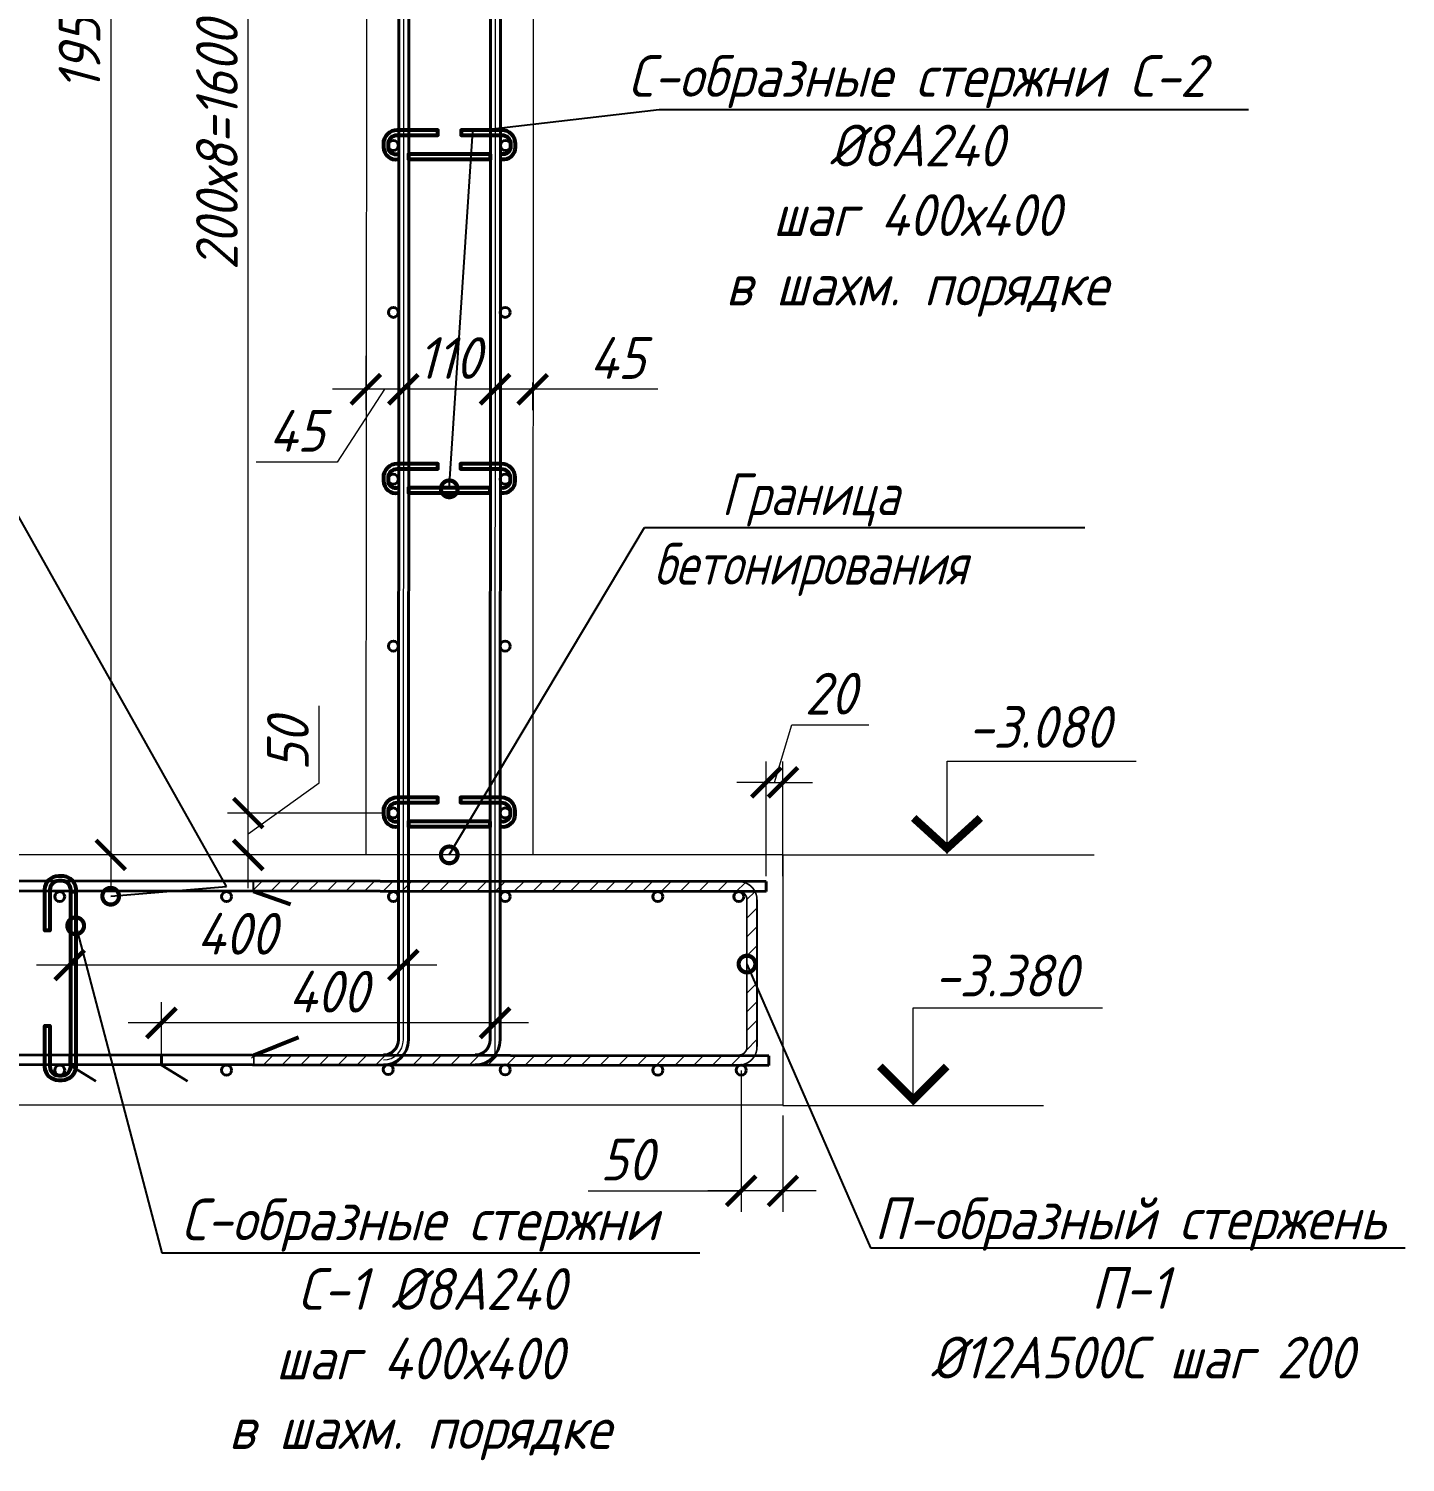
# Model space of a CAD drawing. Header units: millimetres. Extents: x 504091 to 2165846, y 135022 to 442887.
# Drawn here: x 1549869 to 1551519, y 249289 to 251008 of the extents above; entities that cross this region are included whole.
import ezdxf
from ezdxf import colors
from ezdxf.entities.mleader import LeaderData, LeaderLine
from ezdxf.math import Vec2, Vec3

# ---------------------------------------------------------------- set-up
doc = ezdxf.new("R2010")
doc.units = ezdxf.units.MM
doc.layers.get('Defpoints').update_dxf_attribs({"color": 255})
doc.layers.add('!Defpoints', color=255, linetype='Continuous', lineweight=5, plot=False)
for name, color, linetype, lineweight in [('Арматура 12', 26, 'Continuous', 50), ('КР_Арматура 12', 174, 'Continuous', 40), ('Монолит тонкий', 204, 'Continuous', 9), ('Размер', 7, 'Continuous', 13), ('размеры', 7, 'Continuous', 9), ('Размеры КР', 164, 'Continuous', 9)]:
    doc.layers.add(name, color=color, linetype=linetype, lineweight=lineweight)
doc.layers.add('Контур', color=7, linetype='Continuous')
doc.styles.add('GOST 2.304_new', font='isocpeur.ttf', dxfattribs={"width": 0.9, "oblique": 15})
doc.linetypes.add('зигзаг', pattern='A,0.00254,-5.08,[131,ltypeshp.shx,S=5.08,R=0,X=-5.08,Y=0],-10.16,[131,ltypeshp.shx,S=5.08,R=180,X=5.08,Y=0],-5.08', length=20.32254)
doc.dimstyles.new('SPDS 1_20', dxfattribs={"dimscale": 20, "dimtxt": 2.5, "dimasz": 1.77, "dimexe": 1.25, "dimexo": 0.625, "dimtad": 1, "dimdec": 0, "dimrnd": 0.001, "dimtxsty": 'GOST 2.304_new', "dimblk": 'ARCHTICK', "dimcen": 2.5, "dimdle": 2, "dimclrt": 256, "dimadec": 0, "dimazin": 2, "dimtfac": 0.75, "dimtdec": 0, "dimtmove": 1, "dimatfit": 3, "dimfxl": 0, "dimtolj": 1, "dimlwd": 9, "dimlwe": 9, "dimarcsym": 0})

# ---------------------------------------------------------------- blocks, each defined once
blk = doc.blocks.new('_DotSmall')
at = {"color": 0, "linetype": 'ByBlock', "lineweight": 35, "const_width": 0.5}
blk.add_lwpolyline([(-0.0625, 0, 1), (0.0625, 0, 1)], format="xyb", close=True, dxfattribs=at)
blk = doc.blocks.new('_ArchTick')
at = {"color": 0, "linetype": 'ByBlock', "const_width": 0.15}
blk.add_lwpolyline([(-0.5, -0.5), (0.5, 0.5)], dxfattribs=at)
blk = doc.blocks.new('*D4904')
at = {"layer": 'Defpoints', "color": 0, "lineweight": 20, "transparency": 16777216}
for p in [(1550132.3, 250067.5), (1550306.3, 250067.5), (1550273.3, 250017.3)]:
    blk.add_point(p, dxfattribs=at)
at = {"layer": 'Размеры КР', "color": 0, "lineweight": 9, "transparency": 16777216}
for p, q in [((1550217.4, 250103.7), (1550217.4, 250196.1)), ((1550132.3, 249977.3), (1550132.3, 250107.5)), ((1550132.3, 250042.4), (1550217.4, 250103.7)), ((1550293.8, 250067.5), (1550107.3, 250067.5)), ((1550260.8, 250017.3), (1550107.3, 250017.3))]:
    blk.add_line(p, q, dxfattribs=at)
at = {"layer": 'Размеры КР', "color": 0, "lineweight": 9, "transparency": 16777216, "xscale": 35.4, "yscale": 35.4, "zscale": 35.4}
for p, rotation in [((1550132.3, 250067.5), 90), ((1550132.3, 250017.3), 270)]:
    blk.add_blockref('_ArchTick', p, dxfattribs=dict(at, rotation=rotation))
at = {"layer": 'Размеры КР', "lineweight": 20, "transparency": 16777216, "insert": (1550179.9, 250149.9), "char_height": 50, "attachment_point": 5, "rotation": 90, "style": 'GOST 2.304_new'}
blk.add_mtext('\\A1;50', dxfattribs=at)
blk = doc.blocks.new('*D4905')
at = {"layer": 'Defpoints', "color": 0, "lineweight": 20, "transparency": 16777216}
for p in [(1550132.3, 251667.6), (1550306.3, 251667.6), (1550306.3, 250067.5)]:
    blk.add_point(p, dxfattribs=at)
at = {"layer": 'Размеры КР', "color": 0, "lineweight": 9, "transparency": 16777216}
for p, q in [((1550132.3, 250027.5), (1550132.3, 251707.6)), ((1550293.8, 251667.6), (1550107.3, 251667.6)), ((1550293.8, 250067.5), (1550107.3, 250067.5))]:
    blk.add_line(p, q, dxfattribs=at)
at = {"layer": 'Размеры КР', "color": 0, "lineweight": 9, "transparency": 16777216, "xscale": 35.4, "yscale": 35.4, "zscale": 35.4}
for p, rotation in [((1550132.3, 251667.6), 90), ((1550132.3, 250067.5), 270)]:
    blk.add_blockref('_ArchTick', p, dxfattribs=dict(at, rotation=rotation))
at = {"layer": 'Размеры КР', "lineweight": 20, "transparency": 16777216, "insert": (1550094.8, 250867.6), "char_height": 50, "attachment_point": 5, "rotation": 90, "style": 'GOST 2.304_new'}
blk.add_mtext('\\A1;200х8=1600', dxfattribs=at)
blk = doc.blocks.new('*D4906')
at = {"layer": 'Defpoints', "color": 0, "lineweight": 20, "transparency": 16777216}
for p in [(1550028.3, 249815.9), (1550428.3, 249814.4), (1550028.3, 249762.3)]:
    blk.add_point(p, dxfattribs=at)
at = {"layer": 'Размеры КР', "color": 0, "lineweight": 9, "transparency": 16777216}
for p, q in [((1550028.3, 249774.8), (1550028.3, 249840.9)), ((1550428.3, 249826.9), (1550428.3, 249840.9)), ((1550468.3, 249815.9), (1549988.3, 249815.9))]:
    blk.add_line(p, q, dxfattribs=at)
at = {"layer": 'Размеры КР', "color": 0, "lineweight": 9, "transparency": 16777216, "xscale": 35.4, "yscale": 35.4, "zscale": 35.4, "rotation": 180}
blk.add_blockref('_ArchTick', (1550028.3, 249815.9), dxfattribs=at)
at = {"layer": 'Размеры КР', "color": 0, "lineweight": 9, "transparency": 16777216, "xscale": 35.4, "yscale": 35.4, "zscale": 35.4}
blk.add_blockref('_ArchTick', (1550428.3, 249815.9), dxfattribs=at)
at = {"layer": 'Размеры КР', "lineweight": 20, "transparency": 16777216, "insert": (1550228.3, 249853.4), "char_height": 50, "attachment_point": 5, "style": 'GOST 2.304_new'}
blk.add_mtext('\\A1;400', dxfattribs=at)
blk = doc.blocks.new('*D4907')
at = {"layer": 'Defpoints', "color": 0, "lineweight": 20, "transparency": 16777216}
for p in [(1549918.3, 249885.3), (1550318.3, 249863.7), (1549918.3, 249771.5)]:
    blk.add_point(p, dxfattribs=at)
at = {"layer": 'Размеры КР', "color": 0, "lineweight": 9, "transparency": 16777216}
for p, q in [((1549918.3, 249784), (1549918.3, 249910.3)), ((1550318.3, 249876.2), (1550318.3, 249910.3)), ((1550358.3, 249885.3), (1549878.3, 249885.3))]:
    blk.add_line(p, q, dxfattribs=at)
at = {"layer": 'Размеры КР', "color": 0, "lineweight": 9, "transparency": 16777216, "xscale": 35.4, "yscale": 35.4, "zscale": 35.4, "rotation": 180}
blk.add_blockref('_ArchTick', (1549918.3, 249885.3), dxfattribs=at)
at = {"layer": 'Размеры КР', "color": 0, "lineweight": 9, "transparency": 16777216, "xscale": 35.4, "yscale": 35.4, "zscale": 35.4}
blk.add_blockref('_ArchTick', (1550318.3, 249885.3), dxfattribs=at)
at = {"layer": 'Размеры КР', "lineweight": 20, "transparency": 16777216, "insert": (1550118.3, 249922.8), "char_height": 50, "attachment_point": 5, "style": 'GOST 2.304_new'}
blk.add_mtext('\\A1;400', dxfattribs=at)
blk = doc.blocks.new('*D4908')
at = {"layer": 'Defpoints', "color": 0, "lineweight": 20, "transparency": 16777216}
for p in [(1550428.3, 250596), (1550473.3, 250596), (1550428.3, 250575.4)]:
    blk.add_point(p, dxfattribs=at)
at = {"layer": 'Размеры КР', "color": 0, "lineweight": 9, "transparency": 16777216}
for p, q in [((1550513.3, 250575.4), (1550388.3, 250575.4)), ((1550428.3, 250583.5), (1550428.3, 250550.4)), ((1550473.3, 250583.5), (1550473.3, 250550.4)), ((1550623.4, 250575.4), (1550473.3, 250575.4))]:
    blk.add_line(p, q, dxfattribs=at)
at = {"layer": 'Размеры КР', "color": 0, "lineweight": 9, "transparency": 16777216, "xscale": 35.4, "yscale": 35.4, "zscale": 35.4, "rotation": 180}
blk.add_blockref('_ArchTick', (1550428.3, 250575.4), dxfattribs=at)
at = {"layer": 'Размеры КР', "color": 0, "lineweight": 9, "transparency": 16777216, "xscale": 35.4, "yscale": 35.4, "zscale": 35.4}
blk.add_blockref('_ArchTick', (1550473.3, 250575.4), dxfattribs=at)
at = {"layer": 'Размеры КР', "lineweight": 20, "transparency": 16777216, "insert": (1550574.9, 250612.9), "char_height": 50, "attachment_point": 5, "style": 'GOST 2.304_new'}
blk.add_mtext('\\A1;45', dxfattribs=at)
blk = doc.blocks.new('*D4909')
at = {"layer": 'Defpoints', "color": 0, "lineweight": 20, "transparency": 16777216}
for p in [(1550318.3, 250618.3), (1550428.3, 250598), (1550318.3, 250575.4)]:
    blk.add_point(p, dxfattribs=at)
at = {"layer": 'Размеры КР', "color": 0, "lineweight": 9, "transparency": 16777216}
for p, q in [((1550318.3, 250605.8), (1550318.3, 250550.4)), ((1550468.3, 250575.4), (1550278.3, 250575.4)), ((1550428.3, 250585.5), (1550428.3, 250550.4))]:
    blk.add_line(p, q, dxfattribs=at)
at = {"layer": 'Размеры КР', "color": 0, "lineweight": 9, "transparency": 16777216, "xscale": 35.4, "yscale": 35.4, "zscale": 35.4, "rotation": 180}
blk.add_blockref('_ArchTick', (1550318.3, 250575.4), dxfattribs=at)
at = {"layer": 'Размеры КР', "color": 0, "lineweight": 9, "transparency": 16777216, "xscale": 35.4, "yscale": 35.4, "zscale": 35.4}
blk.add_blockref('_ArchTick', (1550428.3, 250575.4), dxfattribs=at)
at = {"layer": 'Размеры КР', "lineweight": 20, "transparency": 16777216, "insert": (1550373.3, 250612.9), "char_height": 50, "attachment_point": 5, "style": 'GOST 2.304_new'}
blk.add_mtext('\\A1;110', dxfattribs=at)
blk = doc.blocks.new('*D4910')
at = {"layer": 'Defpoints', "color": 0, "lineweight": 20, "transparency": 16777216}
for p in [(1550273.3, 250627.9), (1550318.3, 250618.3), (1550273.3, 250575.4)]:
    blk.add_point(p, dxfattribs=at)
at = {"layer": 'Размеры КР', "color": 0, "lineweight": 9, "transparency": 16777216}
for p, q in [((1550273.3, 250615.4), (1550273.3, 250550.4)), ((1550318.3, 250605.8), (1550318.3, 250550.4)), ((1550358.3, 250575.4), (1550233.3, 250575.4)), ((1550295.8, 250575.4), (1550238.9, 250488.1)), ((1550238.9, 250488.1), (1550142, 250488.1))]:
    blk.add_line(p, q, dxfattribs=at)
at = {"layer": 'Размеры КР', "color": 0, "lineweight": 9, "transparency": 16777216, "xscale": 35.4, "yscale": 35.4, "zscale": 35.4, "rotation": 180}
blk.add_blockref('_ArchTick', (1550273.3, 250575.4), dxfattribs=at)
at = {"layer": 'Размеры КР', "color": 0, "lineweight": 9, "transparency": 16777216, "xscale": 35.4, "yscale": 35.4, "zscale": 35.4}
blk.add_blockref('_ArchTick', (1550318.3, 250575.4), dxfattribs=at)
at = {"layer": 'Размеры КР', "lineweight": 20, "transparency": 16777216, "insert": (1550190.5, 250525.6), "char_height": 50, "attachment_point": 5, "style": 'GOST 2.304_new'}
blk.add_mtext('\\A1;45', dxfattribs=at)
blk = doc.blocks.new('*D4922')
at = {"layer": 'Defpoints', "color": 0, "lineweight": 20, "transparency": 16777216}
for p in [(1550723.3, 249771.3), (1550773.3, 249717.3), (1550723.3, 249614.6)]:
    blk.add_point(p, dxfattribs=at)
at = {"layer": 'Контур', "color": 0, "lineweight": 9, "transparency": 16777216}
for p, q in [((1550723.3, 249758.8), (1550723.3, 249589.6)), ((1550773.3, 249704.8), (1550773.3, 249589.6)), ((1550540, 249614.6), (1550723.3, 249614.6)), ((1550813.3, 249614.6), (1550683.3, 249614.6))]:
    blk.add_line(p, q, dxfattribs=at)
at = {"layer": 'Контур', "color": 0, "lineweight": 9, "transparency": 16777216, "xscale": 35.4, "yscale": 35.4, "zscale": 35.4, "rotation": 180}
blk.add_blockref('_ArchTick', (1550723.3, 249614.6), dxfattribs=at)
at = {"layer": 'Контур', "color": 0, "lineweight": 9, "transparency": 16777216, "xscale": 35.4, "yscale": 35.4, "zscale": 35.4}
blk.add_blockref('_ArchTick', (1550773.3, 249614.6), dxfattribs=at)
at = {"layer": 'Контур', "lineweight": 20, "transparency": 16777216, "insert": (1550586.2, 249652.1), "char_height": 50, "attachment_point": 5, "style": 'GOST 2.304_new'}
blk.add_mtext('\\A1;50', dxfattribs=at)
blk = doc.blocks.new('*D4924')
at = {"layer": 'Defpoints', "color": 0, "lineweight": 20, "transparency": 16777216}
for p in [(1550773.3, 250104.3), (1550753.3, 249979.3), (1550773.3, 249979.3)]:
    blk.add_point(p, dxfattribs=at)
at = {"layer": 'Контур', "color": 0, "lineweight": 9, "transparency": 16777216}
for p, q in [((1550763.3, 250104.3), (1550784, 250173.1)), ((1550784, 250173.1), (1550876.4, 250173.1)), ((1550753.3, 249991.8), (1550753.3, 250129.3)), ((1550773.3, 249991.8), (1550773.3, 250129.3)), ((1550753.3, 250104.3), (1550717.9, 250104.3)), ((1550753.3, 250104.3), (1550773.3, 250104.3)), ((1550753.3, 250104.3), (1550773.3, 250104.3)), ((1550773.3, 250104.3), (1550808.7, 250104.3))]:
    blk.add_line(p, q, dxfattribs=at)
at = {"layer": 'Контур', "color": 0, "lineweight": 9, "transparency": 16777216, "xscale": 35.4, "yscale": 35.4, "zscale": 35.4}
blk.add_blockref('_ArchTick', (1550753.3, 250104.3), dxfattribs=at)
at = {"layer": 'Контур', "color": 0, "lineweight": 9, "transparency": 16777216, "xscale": 35.4, "yscale": 35.4, "zscale": 35.4, "rotation": 180}
blk.add_blockref('_ArchTick', (1550773.3, 250104.3), dxfattribs=at)
at = {"layer": 'Контур', "lineweight": 20, "transparency": 16777216, "insert": (1550830.2, 250210.6), "char_height": 50, "attachment_point": 5, "style": 'GOST 2.304_new'}
blk.add_mtext('\\A1;20', dxfattribs=at)
blk = doc.blocks.new('*D4903')
at = {"layer": 'Defpoints', "color": 0, "lineweight": 20, "transparency": 16777216}
for p in [(1550274.4, 251967.3), (1549967.5, 250017.3), (1550039, 250017.3)]:
    blk.add_point(p, dxfattribs=at)
at = {"layer": 'Размеры КР', "color": 0, "lineweight": 9, "transparency": 16777216}
for p, q in [((1549967.5, 252007.3), (1549967.5, 249977.3)), ((1550261.9, 251967.3), (1549942.5, 251967.3)), ((1550026.5, 250017.3), (1549942.5, 250017.3))]:
    blk.add_line(p, q, dxfattribs=at)
at = {"layer": 'Размеры КР', "color": 0, "lineweight": 9, "transparency": 16777216, "xscale": 35.4, "yscale": 35.4, "zscale": 35.4}
for p, rotation in [((1549967.5, 251967.3), 90), ((1549967.5, 250017.3), 270)]:
    blk.add_blockref('_ArchTick', p, dxfattribs=dict(at, rotation=rotation))
at = {"layer": 'Размеры КР', "lineweight": 20, "transparency": 16777216, "insert": (1549930, 250992.3), "char_height": 50, "attachment_point": 5, "rotation": 90, "style": 'GOST 2.304_new'}
blk.add_mtext('\\A1;1950', dxfattribs=at)

msp = doc.modelspace()

# ---------------------------------------------------------------- hatches: boundary and pattern name
at = {"layer": 'Размер', "lineweight": 13, "transparency": 33554687}
h = msp.add_hatch(dxfattribs=at)
h.set_pattern_fill('ANSI31', color=256, scale=5)
h.set_pattern_definition([(45, (496083.587, 42020.641), (-11.22532015, 11.22532015), [])])
edge = h.paths.add_edge_path()
edge.add_line((1550548.8765, 249985.3907), (1550720.3409, 249985.3907))
edge.add_arc((1550720.3409, 249963.4907), 21.9, 0, 90, ccw=False)
edge.add_line((1550742.2409, 249963.4907), (1550742.2409, 249787.2907))
edge.add_arc((1550720.3409, 249787.2907), 21.9, -90, 0, ccw=False)
edge.add_line((1550720.3409, 249765.3907), (1550136.1388, 249765.3907))
edge.add_line((1550136.1388, 249765.3907), (1550136.1388, 249777.3907))
edge.add_line((1550136.1388, 249777.3907), (1550720.3409, 249777.3907))
edge.add_arc((1550720.3409, 249787.2907), 9.9, 270, 360)
edge.add_line((1550730.2409, 249787.2907), (1550730.2409, 249963.4907))
edge.add_arc((1550720.3409, 249963.4907), 9.9, 360, 450)
edge.add_line((1550720.3409, 249973.3907), (1550551.9539, 249973.3907))
edge.add_line((1550551.9539, 249973.3907), (1550548.8765, 249985.3907))
h = msp.add_hatch(dxfattribs=at)
h.set_pattern_fill('ANSI31', color=256, scale=5)
h.set_pattern_definition([(45, (496086.587, 42020.641), (-11.22532015, 11.22532015), [])])
edge = h.paths.add_edge_path()
edge.add_line((1550559.0792, 249973.3907), (1550138.3556, 249973.3907))
edge.add_line((1550138.3556, 249973.3907), (1550138.3556, 249985.3907))
edge.add_line((1550138.3556, 249985.3907), (1550552.8412, 249985.3907))

# ---------------------------------------------------------------- linework, layer by layer
at = {"layer": '!Defpoints', "lineweight": 15, "ltscale": 100}
msp.add_line((1550428.3325, 249775.5004), (1550429.3325, 251959.5286), dxfattribs=at)
msp.add_lwpolyline([(1550294.3325, 249771.5184, 0.414213562), (1550318.3325, 249795.5184), (1550319.3325, 251959.5286)], format="xyb", dxfattribs=at)
at = {"layer": 'Арматура 12', "lineweight": 53, "ltscale": 20}
for p, q in [((1550138.7854, 249974.0424), (1550183.1736, 249958.2993)), ((1550138.9857, 249777.3297), (1550192.6951, 249798.7316)), ((1550138.9857, 249777.3297), (1550192.6951, 249798.7316))]:
    msp.add_line(p, q, dxfattribs=at)
for points in [[(1550312.3325, 250857.2932, -0.499005236), (1550300.3325, 250865.6875), (1550300.3325, 250869.5328, -0.414213562), (1550310.8325, 250880.0328), (1550359.7481, 250880.0328), (1550359.7481, 250886.0328), (1550310.8325, 250886.0328, 0.414213562), (1550294.3325, 250869.5328), (1550294.3325, 250865.6875, 0.465914681), (1550312.3325, 250851.2387, 0.242110317)], [(1550434.8241, 250851.1875), (1550436.3241, 250851.1875, 0.44002221), (1550452.8241, 250865.6875), (1550452.8241, 250869.5328, 0.414213562), (1550436.3241, 250886.0328), (1550387.3942, 250886.0328), (1550387.3942, 250880.0328), (1550436.3241, 250880.0328, -0.414213562), (1550446.8241, 250869.5328), (1550446.8241, 250865.6875, -0.455299504), (1550436.3241, 250857.1875), (1550434.8241, 250857.1875)], [(1550312.3325, 250457.2932, -0.499005236), (1550300.3325, 250465.6875), (1550300.3325, 250469.5328, -0.414213562), (1550310.8325, 250480.0328), (1550359.7481, 250480.0328), (1550359.7481, 250486.0328), (1550310.8325, 250486.0328, 0.414213562), (1550294.3325, 250469.5328), (1550294.3325, 250465.6875, 0.465914681), (1550312.3325, 250451.2387, 0.242110317)], [(1550434.3325, 250451.1875), (1550435.8325, 250451.1875, 0.44002221), (1550452.3325, 250465.6875), (1550452.3325, 250469.5328, 0.414213562), (1550435.8325, 250486.0328), (1550386.9026, 250486.0328), (1550386.9026, 250480.0328), (1550435.8325, 250480.0328, -0.414213562), (1550446.3325, 250469.5328), (1550446.3325, 250465.6875, -0.455299504), (1550435.8325, 250457.1875), (1550434.3325, 250457.1875)], [(1550312.3325, 250057.2932, -0.499005236), (1550300.3325, 250065.6875), (1550300.3325, 250069.5328, -0.414213562), (1550310.8325, 250080.0328), (1550359.7481, 250080.0328), (1550359.7481, 250086.0328), (1550310.8325, 250086.0328, 0.414213562), (1550294.3325, 250069.5328), (1550294.3325, 250065.6875, 0.465914681), (1550312.3325, 250051.2387, 0.242110317)], [(1550434.3325, 250051.1875), (1550435.8325, 250051.1875, 0.44002221), (1550452.3325, 250065.6875), (1550452.3325, 250069.5328, 0.414213562), (1550435.8325, 250086.0328), (1550386.9026, 250086.0328), (1550386.9026, 250080.0328), (1550435.8325, 250080.0328, -0.414213562), (1550446.3325, 250069.5328), (1550446.3325, 250065.6875, -0.455299504), (1550435.8325, 250057.1875), (1550434.3325, 250057.1875)], [(1549919.4734, 249973.3297, 0.468919726), (1549908.9734, 249986.2336), (1549905.1281, 249986.2336, 0.414213562), (1549894.6281, 249975.7336), (1549894.6281, 249926.8179), (1549888.6281, 249926.8179), (1549888.6281, 249975.7336, -0.414213562), (1549905.1281, 249992.2336), (1549908.9734, 249992.2336, -0.450955437), (1549925.4734, 249973.3297, -0.242110317)], [(1549925.4734, 249765.3297), (1549925.4734, 249763.5736, -0.414213562), (1549908.9734, 249747.0736), (1549905.1281, 249747.0736, -0.414213562), (1549888.6281, 249763.5736), (1549888.6281, 249812.5034), (1549894.6281, 249812.5034), (1549894.6281, 249763.5736, 0.414213562), (1549905.1281, 249753.0736), (1549908.9734, 249753.0736, 0.414213562), (1549919.4734, 249763.5736), (1549919.4734, 249765.3297)]]:
    msp.add_lwpolyline(points, format="xyb", dxfattribs=at)
for points in [[(1550422.8227, 250857.1873), (1550324.3325, 250857.1875), (1550324.3325, 250851.1875), (1550422.8227, 250851.1873)], [(1550422.3325, 250457.1875), (1550324.3325, 250457.1875), (1550324.3325, 250451.1875), (1550422.3325, 250451.1875)], [(1550422.3325, 250057.1875), (1550324.3325, 250057.1875), (1550324.3325, 250051.1875), (1550422.3325, 250051.1875)], [(1549919.4734, 249765.3297), (1549919.4734, 249973.3297), (1549925.4734, 249973.3297), (1549925.4734, 249765.3297)]]:
    msp.add_lwpolyline(points, close=True, dxfattribs=at)
at = {"layer": 'Арматура 12', "lineweight": 53, "ltscale": 20, "const_width": 2}
msp.add_lwpolyline([(1550548.8765, 249985.3907), (1550720.3409, 249985.3907, -0.414213562), (1550742.2409, 249963.4907), (1550742.2409, 249787.2907, -0.414213562), (1550720.3409, 249765.3907), (1550139.1388, 249765.3907), (1550139.1388, 249777.3907), (1550720.3409, 249777.3907, 0.414213562), (1550730.2409, 249787.2907), (1550730.2409, 249963.4907, 0.414213562), (1550720.3409, 249973.3907), (1550138.3556, 249973.3907)], format="xyb", dxfattribs=at)
for points in [[(1550554.6848, 249973.3907), (1550138.3556, 249973.3907), (1550138.3556, 249985.3907), (1550548.4467, 249985.3907)], [(1550555.1145, 249973.4329), (1550138.7854, 249974.0424), (1550138.7854, 249986.0424), (1550548.8765, 249985.4329)]]:
    msp.add_lwpolyline(points, dxfattribs=at)
at = {"layer": 'КР_Арматура 12', "ltscale": 12}
for p, q in [((1548758.3325, 249987.3297), (1550753.3325, 249985.3297)), ((1550753.3325, 249985.3297), (1548758.3325, 249987.3297)), ((1548758.3325, 249975.3297), (1550753.3325, 249973.3297)), ((1550753.3325, 249973.3297), (1548758.3325, 249975.3297)), ((1550753.3325, 249973.3297), (1550753.3325, 249985.3297)), ((1548758.3325, 249779.3297), (1550756.3325, 249776.6027)), ((1548758.3325, 249767.3297), (1550756.3325, 249765.0567)), ((1550756.3325, 249776.6027), (1550756.3325, 249765.0567)), ((1549918.3325, 249765.3297), (1549949.6137, 249746.1971)), ((1550028.3325, 249765.3297), (1550059.6137, 249746.1971))]:
    msp.add_line(p, q, dxfattribs=at)
for points in [[(1550294.3325, 249777.5184, 0.414213562), (1550312.3325, 249795.5184), (1550313.3289, 251947.3399), (1550325.3289, 251947.3399), (1550324.3325, 249795.5184, -0.414213562), (1550294.3325, 249765.5184, 0.414213562)], [(1550404.3325, 249777.5184, 0.414213562), (1550422.3325, 249795.5184), (1550423.3289, 251947.3399), (1550435.3289, 251947.3399), (1550434.3325, 249795.5184, -0.414213562), (1550404.3325, 249765.5184, 0.414213562)]]:
    msp.add_lwpolyline(points, format="xyb", dxfattribs=at)
for points in [[(1549918.3325, 249765.3297), (1549918.3325, 249777.3297)], [(1550028.3325, 249765.3297), (1550028.3325, 249777.3297)]]:
    msp.add_lwpolyline(points, dxfattribs=at)
for centre in [(1550306.3325, 250867.6102), (1550440.8241, 250867.6102), (1550306.3325, 250667.6102), (1550440.3325, 250667.6102), (1550306.3325, 250467.6102), (1550440.3325, 250467.6102), (1550306.3325, 250267.6102), (1550440.3325, 250267.6102), (1550306.3325, 250067.6102), (1550440.3325, 250067.6102), (1549906.3325, 249967.3297), (1550106.3325, 249967.3297), (1550306.3325, 249967.3297), (1550440.39, 249967.3103), (1550623.3325, 249967.3297), (1550720.3325, 249967.3297), (1550300.1708, 249759.9802), (1550440.3746, 249759.5931), (1549906.3325, 249759.3297), (1550106.3325, 249759.3297), (1550623.3325, 249759.3297), (1550723.3325, 249759.3297)]:
    msp.add_circle(centre, 6, dxfattribs=at)
at = {"layer": 'Монолит тонкий', "lineweight": 13, "ltscale": 100}
for p, q in [((1550274.4422, 251967.3399), (1550273.3325, 250017.3399)), ((1550474.4422, 251967.3399), (1550473.3325, 250017.3399)), ((1550273.3325, 250017.3399), (1548738.3325, 250017.3399)), ((1550773.3325, 250017.3399), (1550473.3325, 250017.3399)), ((1550773.3325, 250017.3399), (1550773.3325, 249717.3399)), ((1550773.3325, 249717.3399), (1548738.3325, 249717.3399))]:
    msp.add_line(p, q, dxfattribs=at)
at = {"layer": 'размеры', "ltscale": 50}
for p, q in [((1550773.3325, 250017.3399), (1551146.3291, 250017.3399)), ((1550773.3325, 249717.0038), (1551085.7928, 249717.0038))]:
    msp.add_line(p, q, dxfattribs=at)
for points in [[(1550970.0233, 250018.4227), (1550970.0233, 250129.7442), (1551196.8719, 250129.7442)], [(1550929.5626, 249717.0038), (1550929.5626, 249833.9253), (1551156.4112, 249833.9253)]]:
    msp.add_lwpolyline(points, dxfattribs=at)
at = {"layer": 'размеры', "ltscale": 50, "const_width": 9.6}
for points in [[(1550930.0233, 250061.611), (1550970.0233, 250025.211), (1551010.0233, 250061.611)], [(1550889.5626, 249763.792), (1550929.5626, 249723.792), (1550969.5626, 249763.792)]]:
    msp.add_lwpolyline(points, dxfattribs=at)
at = {"layer": 'Размеры КР', "linetype": 'зигзаг', "lineweight": 20}
msp.add_line((1550473.3325, 250017.3399), (1550273.3325, 250017.3399), dxfattribs=at)

# ---------------------------------------------------------------- texts
at = {"layer": 'размеры', "ltscale": 50, "style": 'GOST 2.304_new', "oblique": 15, "width": 0.9}
for s, p in [('-3.080', (1550994.7674, 250145.6587)), ('-3.380', (1550954.2752, 249847.5989))]:
    msp.add_text(s, height=50, dxfattribs=at).set_placement(p)

# ---------------------------------------------------------------- dimensions: what is measured, and where the dimension line sits
at = {"layer": 'Контур', "lineweight": 20}
dim = msp.add_linear_dim(base=(1550773.3325, 250104.3124), p1=(1550753.3325, 249979.3297), p2=(1550773.3325, 249979.3297), dimstyle='SPDS 1_20', dxfattribs=at)
dim.commit()
dim.dimension.update_dxf_attribs({"geometry": '*D4924', "text_midpoint": (1550796.4575, 250210.5624)})
dim = msp.add_linear_dim(base=(1550723.3325, 249614.6043), p1=(1550773.3325, 249717.3399), p2=(1550723.3325, 249771.3297), dimstyle='SPDS 1_20', dxfattribs=at)
dim.commit()
dim.dimension.update_dxf_attribs({"geometry": '*D4922', "text_midpoint": (1550586.2211, 249630.8715), "dimtype": 160})
at = {"layer": 'Размеры КР', "lineweight": 20}
for base, p1, p2, angle, picture, middle in [((1549967.4552, 250017.3399), (1550274.4359, 251967.3399), (1550038.9934, 250017.3399), 90, '*D4903', (1549929.9552, 250992.3399)), ((1550318.3325, 250575.3671), (1550428.3325, 250598.0223), (1550318.3325, 250618.3421), 180, '*D4909', (1550373.3325, 250612.8671)), ((1549918.3325, 249885.2977), (1550318.3325, 249863.6561), (1549918.3325, 249771.5226), 180, '*D4907', (1550118.3325, 249922.7977)), ((1550028.3325, 249815.9274), (1550428.3325, 249814.3731), (1550028.3325, 249762.335), 180, '*D4906', (1550228.3325, 249853.4274))]:
    dim = msp.add_linear_dim(base=base, p1=p1, p2=p2, angle=angle, dimstyle='SPDS 1_20', dxfattribs=at)
    dim.commit()
    dim.dimension.update_dxf_attribs({"geometry": picture, "text_midpoint": middle})
dim = msp.add_linear_dim(base=(1550132.2522, 251667.6102), p1=(1550306.3325, 250067.5328), p2=(1550306.3325, 251667.6102), angle=90, text='200х8=<>', dimstyle='SPDS 1_20', dxfattribs=at)
dim.commit()
dim.dimension.update_dxf_attribs({"geometry": '*D4905', "text_midpoint": (1550094.7522, 250867.5715)})
for base, p1, p2, angle, picture, middle in [((1550428.3325, 250575.3671), (1550473.3325, 250596.0223), (1550428.3325, 250596.0223), 180, '*D4908', (1550574.9454, 250575.6626)), ((1550273.3325, 250575.3671), (1550318.3325, 250618.3421), (1550273.3325, 250627.9319), 180, '*D4910', (1550226.418, 250488.053)), ((1550132.2522, 250067.5328), (1550273.3325, 250017.3399), (1550306.3325, 250067.5328), 90, '*D4904', (1550217.3682, 250116.1926))]:
    dim = msp.add_linear_dim(base=base, p1=p1, p2=p2, angle=angle, dimstyle='SPDS 1_20', dxfattribs=at)
    dim.commit()
    dim.dimension.update_dxf_attribs({"geometry": picture, "text_midpoint": middle, "dimtype": 160})

# ---------------------------------------------------------------- leaders
at = {"layer": 'Размер', "ltscale": 20}
ml = msp.add_multileader_mtext('Standard', dxfattribs=at)
ml.set_content('\\A1;С-образные стержни С-2 %%C8А240\\Pшаг 400х400\\Pв шахм. порядке ', color=256, style='GOST 2.304_new')
ml.set_leader_properties()
ml.set_arrow_properties(name='DOTSMALL')
ml.build(insert=Vec2(0, 0))
ml.multileader.update_dxf_attribs({"text_left_attachment_type": 6, "text_right_attachment_type": 6, "arrow_head_size": 40})
ctx = ml.context
ctx.base_point, ctx.char_height, ctx.arrow_head_size, ctx.landing_gap_size, ctx.plane_origin = Vec3(1550632.7743, 250910.9442), 50, 40, 0, Vec3(1547253.3456, 281050.5453)
ctx.left_attachment, ctx.right_attachment, ctx.text_align_type = 6, 6, 1
notes = []
notes.append((ctx, [(1, (1, 1, 0), (1550624.7743, 250910.9442), (1, 0), 8, [(0, [(1550373.3325, 250456.1102), (1550401.4727, 250884.9554)], 0, [])])]))
ctx.mtext.insert, ctx.mtext.rotation, ctx.mtext.width, ctx.mtext.alignment, ctx.mtext.flow_direction = Vec3(1550933.7166, 250975.9442), 6.283185307, 691.770084, 2, 5
ml = msp.add_multileader_mtext('Standard', dxfattribs=at)
ml.set_content('\\A1;поз.1\\P %%C12А500С шаг 200\\Pосн. верхн. армир.', color=256, style='GOST 2.304_new')
ml.set_leader_properties()
ml.set_arrow_properties(name='DOTSMALL')
ml.build(insert=Vec2(0, 0))
ml.multileader.update_dxf_attribs({"text_left_attachment_type": 6, "text_right_attachment_type": 6, "arrow_head_size": 40})
ctx = ml.context
ctx.base_point, ctx.char_height, ctx.arrow_head_size, ctx.landing_gap_size, ctx.plane_origin = Vec3(1549238.7274, 250428.7737), 50, 40, 0, Vec3(1547009.4967, 279672.9927)
ctx.left_attachment, ctx.right_attachment, ctx.text_align_type = 6, 6, 1
notes.append((ctx, [(0, (1, 1, 0), (1549853.7147, 250428.7737), (-1, 0), 8, [(1, [(1549967.4552, 249967.7887), (1550106.3325, 249979.3297)], 0, [])])]))
ctx.mtext.insert, ctx.mtext.rotation, ctx.mtext.width, ctx.mtext.alignment, ctx.mtext.flow_direction = Vec3(1549542.221, 250493.7737), 6.283185307, 896.133701, 2, 5
ml = msp.add_multileader_mtext('Standard', dxfattribs=at)
ml.set_content('\\A1;{\\W0.8;Граница бетонирования}', color=256, style='GOST 2.304_new')
ml.set_leader_properties()
ml.set_arrow_properties(name='DOTSMALL')
ml.build(insert=Vec2(0, 0))
ml.multileader.update_dxf_attribs({"text_left_attachment_type": 6, "text_right_attachment_type": 6, "dogleg_length": 1, "arrow_head_size": 40})
ctx = ml.context
ctx.base_point, ctx.char_height, ctx.arrow_head_size, ctx.landing_gap_size, ctx.plane_origin = Vec3(1550615.3909, 250409.5983), 50, 40, 0, Vec3(1559587.6402, 308207.2799)
ctx.left_attachment, ctx.right_attachment, ctx.text_align_type = 6, 6, 1
notes.append((ctx, [(0, (1, 1, 0), (1550607.3909, 250409.5983), (1, 0), 8, [(0, [(1550373.3325, 250017.3399)], 0, [])])]))
ctx.mtext.insert, ctx.mtext.width, ctx.mtext.alignment, ctx.mtext.flow_direction = Vec3(1550806.0897, 250474.5983), 514.669921, 2, 5
ml = msp.add_multileader_mtext('Standard', dxfattribs=at)
ml.set_content('\\A1;С-образные стержни\\P С-1 %%C8А240\\Pшаг 400х400\\Pв шахм. порядке ', color=256, style='GOST 2.304_new')
ml.set_leader_properties()
ml.set_arrow_properties(name='DOTSMALL')
ml.build(insert=Vec2(0, 0))
ml.multileader.update_dxf_attribs({"text_left_attachment_type": 6, "text_right_attachment_type": 6, "arrow_head_size": 40})
ctx = ml.context
ctx.base_point, ctx.char_height, ctx.arrow_head_size, ctx.landing_gap_size, ctx.plane_origin = Vec3(1550036.9405, 249540.3967), 50, 40, 0, Vec3(1546962.6261, 279566.9815)
ctx.left_attachment, ctx.right_attachment, ctx.text_align_type = 6, 6, 1
notes.append((ctx, [(1, (1, 1, 0), (1550028.9405, 249540.3967), (1, 0), 8, [(1, [(1549925.4734, 249932.381)], 0, [])])]))
ctx.mtext.insert, ctx.mtext.rotation, ctx.mtext.width, ctx.mtext.alignment, ctx.mtext.flow_direction = Vec3(1550337.8828, 249605.3967), 6.283185307, 896.133701, 2, 5
ml = msp.add_multileader_mtext('Standard', dxfattribs=at)
ml.set_content('\\A1;П-образный стержень П-1\\P %%C12А500С шаг 200', color=256, style='GOST 2.304_new')
ml.set_leader_properties()
ml.set_arrow_properties(name='DOTSMALL')
ml.build(insert=Vec2(0, 0))
ml.multileader.update_dxf_attribs({"text_left_attachment_type": 6, "text_right_attachment_type": 6, "arrow_head_size": 40})
ctx = ml.context
ctx.base_point, ctx.char_height, ctx.arrow_head_size, ctx.landing_gap_size, ctx.plane_origin = Vec3(1550886.1732, 249546.5599), 50, 40, 0, Vec3(1549080.3936, 279485.3885)
ctx.left_attachment, ctx.right_attachment, ctx.text_align_type = 6, 6, 1
notes.append((ctx, [(1, (1, 1, 0), (1550878.1732, 249546.5599), (1, 0), 8, [(1, [(1550730.2409, 249886.4976)], 0, [])])]))
ctx.mtext.insert, ctx.mtext.rotation, ctx.mtext.width, ctx.mtext.alignment, ctx.mtext.flow_direction = Vec3(1551189.6669, 249606.5599), 6.283185307, 627.027399, 2, 5
for ctx, leaders in notes:
    for number, flags, end, landing, length, lines in leaders:
        leader = LeaderData()
        leader.index, (leader.has_last_leader_line, leader.has_dogleg_vector, leader.attachment_direction) = number, flags
        leader.last_leader_point, leader.dogleg_vector, leader.dogleg_length = Vec3(end), Vec3(landing), length
        for number, points, colour, breaks in lines:
            line = LeaderLine()
            line.index, line.vertices, line.color, line.breaks = number, Vec3.list(points), colors.encode_raw_color(colour), breaks
            leader.lines.append(line)
        ctx.leaders.append(leader)

doc.saveas('drawing.dxf')
